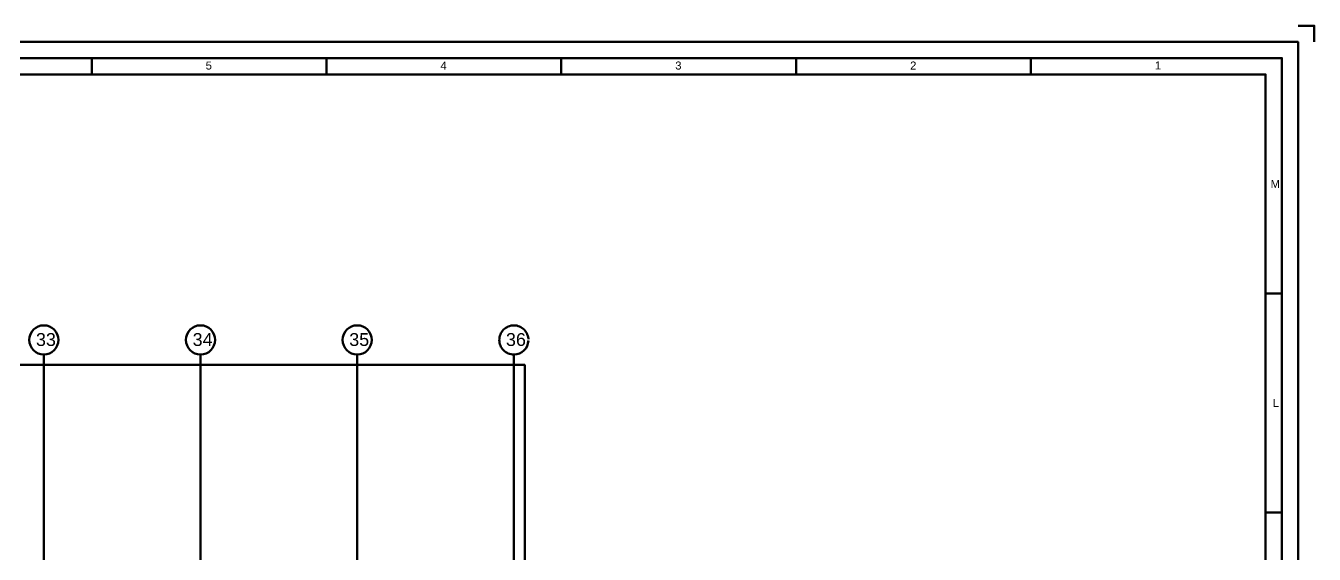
# Model space of a CAD drawing. Extents: x 0 to 1153, y 0 to 816.
# Drawn here: x 767.8 to 1153.4, y 657.6 to 815.8 of the extents above; entities that cross this region are included whole.
import ezdxf

# ---------------------------------------------------------------- set-up
doc = ezdxf.new("R2010")
doc.units = 0
doc.header["$MEASUREMENT"] = 0
doc.layers.add('Arch', color=7, linetype='Continuous')
doc.styles.add('p2c-119', font='arial.ttf')
doc.styles.add('p2c-2', font='arial.ttf')

msp = doc.modelspace()

# ---------------------------------------------------------------- linework, layer by layer
at = {"layer": 'Arch', "color": 11, "linetype": 'Continuous', "lineweight": 211}
for p, q in [((787.51, 801.27), (787.51, 806.12)), ((857.77, 801.27), (857.77, 806.12)), ((928.04, 801.27), (928.04, 806.12)), ((998.3, 801.27), (998.3, 806.12)), ((1068.58, 801.27), (1068.58, 806.12)), ((1138.85, 735.71), (1143.7, 735.71)), ((773.19, 361.77), (773.19, 717.39)), ((820.07, 361.77), (820.07, 717.39)), ((866.97, 361.77), (866.97, 717.39)), ((1138.85, 670.15), (1143.7, 670.15))]:
    msp.add_line(p, q, dxfattribs=at)
for points in [[(1148.55, 815.82), (1153.39, 815.82), (1153.39, 810.97)], [(918.2, 721.96), (918.2, 722.17), (918.14, 722.6), (918.03, 723.02), (917.88, 723.42), (917.7, 723.8), (917.48, 724.18), (917.23, 724.52), (916.94, 724.84), (916.62, 725.13), (916.27, 725.38), (915.9, 725.6), (915.52, 725.78), (915.12, 725.93), (914.7, 726.04), (914.27, 726.1), (913.85, 726.11), (913.43, 726.1), (913, 726.04), (912.58, 725.93), (912.18, 725.78), (911.8, 725.6), (911.43, 725.38), (911.08, 725.13), (910.76, 724.84), (910.47, 724.52), (910.22, 724.18), (910, 723.8), (909.82, 723.42), (909.67, 723.02), (909.56, 722.6), (909.51, 722.17), (909.49, 721.75), (909.51, 721.33), (909.56, 720.9), (909.67, 720.48), (909.82, 720.08), (910, 719.7), (910.22, 719.33), (910.47, 718.98), (910.76, 718.66), (911.08, 718.38), (911.43, 718.12), (911.8, 717.9), (912.18, 717.72), (912.58, 717.57), (913, 717.47), (913.43, 717.4), (913.85, 717.39), (913.85, 361.77)]]:
    msp.add_lwpolyline(points, dxfattribs=at)
for points in [[(4.85, 810.97), (4.85, 4.85), (1148.55, 4.85), (1148.55, 810.97)], [(9.69, 806.12), (9.69, 9.69), (1143.7, 9.69), (1143.7, 806.12)], [(14.54, 801.27), (14.54, 14.54), (1138.85, 14.54), (1138.85, 801.27)]]:
    msp.add_lwpolyline(points, close=True, dxfattribs=at)
at = {"layer": 'Arch', "color": 1, "linetype": 'Continuous', "lineweight": 211}
msp.add_lwpolyline([(917.11, 363.94), (917.11, 714.27), (113.97, 714.27), (113.97, 363.94)], close=True, dxfattribs=at)
at = {"layer": 'Arch', "color": 11, "linetype": 'Continuous', "lineweight": 211}
for centre in [(773.18, 721.76), (820.07, 721.76), (866.96, 721.76)]:
    msp.add_circle(centre, 4.37, dxfattribs=at)
msp.add_arc((913.88, 721.72), 4.32, 269.6135, 357.6745, dxfattribs=at)

# ---------------------------------------------------------------- texts
for s, height, style, p in [('5', 2.4, 'p2c-119', (821.62, 802.71)), ('4', 2.4, 'p2c-119', (891.9, 802.71)), ('3', 2.4, 'p2c-119', (962.16, 802.71)), ('2', 2.4, 'p2c-119', (1032.46, 802.71)), ('1', 2.4, 'p2c-119', (1105.73, 802.76)), ('M', 2.4, 'p2c-119', (1140.33, 767.27)), ('33', 3.839, 'p2c-2', (770.83, 719.96)), ('34', 3.839, 'p2c-2', (817.72, 719.96)), ('35', 3.839, 'p2c-2', (864.58, 719.96)), ('36', 3.839, 'p2c-2', (911.49, 719.96)), ('L', 2.4, 'p2c-119', (1140.97, 701.72))]:
    msp.add_text(s, height=height, dxfattribs=dict(at, style=style)).set_placement(p)

doc.saveas('drawing.dxf')
